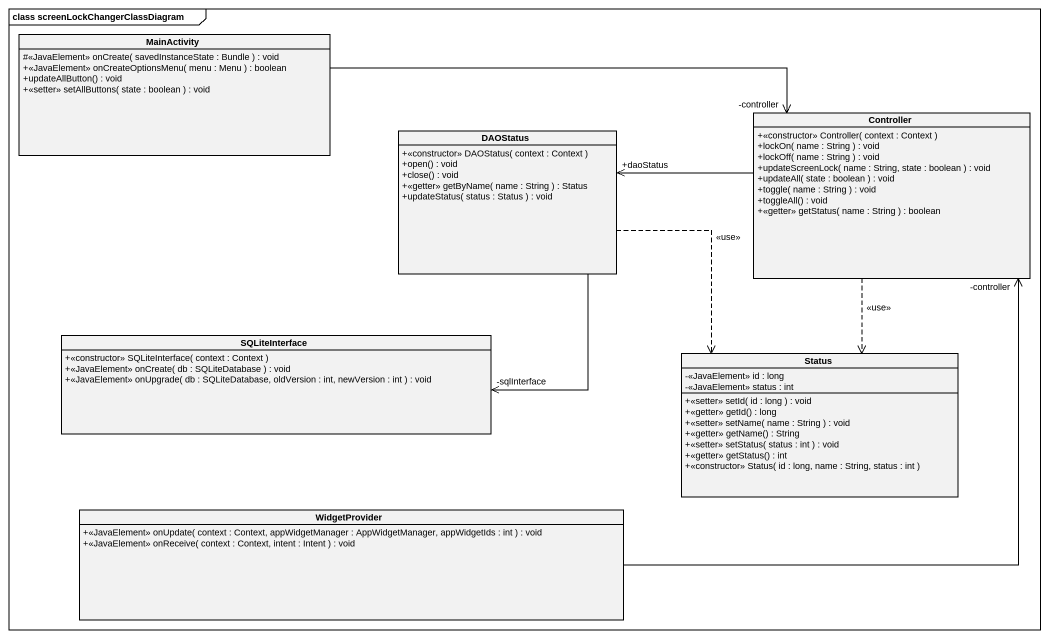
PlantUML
@startuml
mainframe class screenLockChangerClassDiagram
hide circle
hide empty members
skinparam classAttributeIconSize 0
class MainActivity {
  #<<JavaElement>> onCreate( savedInstanceState : Bundle ) : void
  +<<JavaElement>> onCreateOptionsMenu( menu : Menu ) : boolean
  +updateAllButton() : void
  +<<setter>> setAllButtons( state : boolean ) : void
}
class DAOStatus {
  +<<constructor>> DAOStatus( context : Context )
  +open() : void
  +close() : void
  +<<getter>> getByName( name : String ) : Status
  +updateStatus( status : Status ) : void
}
class Controller {
  +<<constructor>> Controller( context : Context )
  +lockOn( name : String ) : void
  +lockOff( name : String ) : void
  +updateScreenLock( name : String, state : boolean ) : void
  +updateAll( state : boolean ) : void
  +toggle( name : String ) : void
  +toggleAll() : void
  +<<getter>> getStatus( name : String ) : boolean
}
class SQLiteInterface {
  +<<constructor>> SQLiteInterface( context : Context )
  +<<JavaElement>> onCreate( db : SQLiteDatabase ) : void
  +<<JavaElement>> onUpgrade( db : SQLiteDatabase, oldVersion : int, newVersion : int ) : void
}
class Status {
  -<<JavaElement>> id : long
  -<<JavaElement>> status : int
  +<<setter>> setId( id : long ) : void
  +<<getter>> getId() : long
  +<<setter>> setName( name : String ) : void
  +<<getter>> getName() : String
  +<<setter>> setStatus( status : int ) : void
  +<<getter>> getStatus() : int
  +<<constructor>> Status( id : long, name : String, status : int )
}
class WidgetProvider {
  +<<JavaElement>> onUpdate( context : Context, appWidgetManager : AppWidgetManager, appWidgetIds : int ) : void
  +<<JavaElement>> onReceive( context : Context, intent : Intent ) : void
}
MainActivity -right-> "-controller" Controller
DAOStatus "+daoStatus" <-right- Controller
DAOStatus ..> Status : <<use>>
Controller ..> Status : <<use>>
Controller "-controller" <-- WidgetProvider
SQLiteInterface "-sqlInterface" <-up- DAOStatus
@enduml
